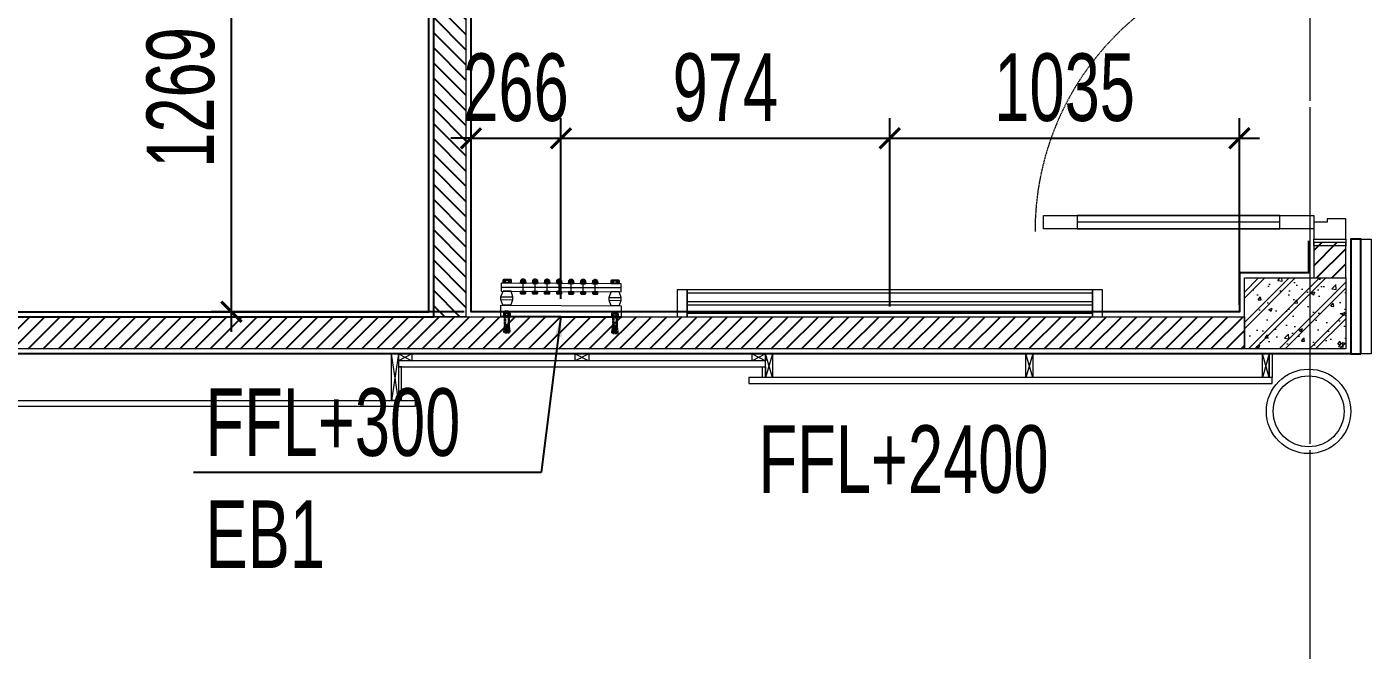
# Model space of a CAD drawing. Header units: millimetres. Extents: x -343543 to 400519, y -115663 to 104219.
# Drawn here: x -318563 to -314583, y 6308 to 8153 of the extents above; entities that cross this region are included whole.
import ezdxf
from ezdxf.xclip import XClip

# ---------------------------------------------------------------- set-up
doc = ezdxf.new("R2010")
doc.units = ezdxf.units.MM
doc.header["$XCLIPFRAME"] = 0
for name, pattern in [('CENTER', [50.8, 31.75, -6.35, 6.35, -6.35]), ('HIDDEN', [0.375, 0.25, -0.125]), ('XREF MAT BANG TUONG XAY$0$01.Xref _MB T1$0$HIDDEN', [9.525, 6.35, -3.175]), ('XREF MAT BANG TUONG XAY$0$CENTER', [50.8, 31.75, -6.35, 6.35, -6.35])]:
    doc.linetypes.add(name, pattern=pattern)
doc.layers.get('0').update_dxf_attribs({"color": 231, "lineweight": 0})
doc.layers.get('DefPoints').update_dxf_attribs({"color": 191})
for name, color, linetype, lineweight in [('A-SYMBOLS', 10, 'Continuous', 13), ('RSA -DIM', 231, 'Continuous', 0), ('SME-E-POW-DIM', 135, 'Continuous', 18), ('SME-E-POW-NOTE', 134, 'Continuous', 18), ('XREF MAT BANG TUONG XAY$0$$0$A-WALL-INT', 8, 'Continuous', 9), ('XREF MAT BANG TUONG XAY$0$01.Xref _MB T1$0$A-DOOR', 8, 'Continuous', 9), ('XREF MAT BANG TUONG XAY$0$01.Xref _MB T1$0$A-FNSH', 8, 'Continuous', 9), ('XREF MAT BANG TUONG XAY$0$01.Xref _MB T1$0$A-HIDD-LO', 8, 'XREF MAT BANG TUONG XAY$0$01.Xref _MB T1$0$HIDDEN', 9), ('XREF MAT BANG TUONG XAY$0$01.Xref _MB T1$0$A-WALL-INT', 8, 'Continuous', 9), ('XREF MAT BANG TUONG XAY$0$A-FINE', 8, 'Continuous', 25), ('XREF MAT BANG TUONG XAY$0$A-GRID', 8, 'XREF MAT BANG TUONG XAY$0$CENTER', 15), ('XREF MAT BANG TUONG XAY$0$A-WALL-INT', 8, 'Continuous', 9), ('XREF MAT BANG TUONG XAY$0$xref_IKIGAI_Cot$0$A-FNSH', 8, 'Continuous', 9), ('XREF MAT BANG TUONG XAY$0$xref_IKIGAI_Cot$0$A-PATT', 8, 'Continuous', 5)]:
    doc.layers.add(name, color=color, linetype=linetype, lineweight=lineweight)
for name, color, linetype in [('Detail_Earth_Bonding', 120, 'Continuous'), ('XREF MAT BANG TUONG XAY$0$A-FNSH', 8, 'Continuous'), ('XREF MAT BANG TUONG XAY$0$A-FURN', 8, 'Continuous'), ('XREF MAT BANG TUONG XAY$0$A-PATT', 8, 'Continuous')]:
    doc.layers.add(name, color=color, linetype=linetype)
doc.layers.add('fix lightting yellow', color=2, linetype='Continuous', lineweight=5, true_color=0xffff00)
doc.styles.add('SM-DIMTEXT', font='SME.shx', dxfattribs={"width": 0.7})
doc.styles.add('SME-TEXT', font='sme.shx', dxfattribs={"width": 0.7})
doc.dimstyles.new('SDIM-100', dxfattribs={"dimscale": 100, "dimtxt": 2, "dimasz": 0.6, "dimexe": 0.6, "dimexo": 0.2, "dimgap": 0.5, "dimtad": 1, "dimdec": 0, "dimzin": 12, "dimtxsty": 'SM-DIMTEXT', "dimblk": 'ARCHTICK', "dimblk1": 'ARCHTICK', "dimblk2": 'ARCHTICK', "dimcen": 0.12, "dimdle": 0.6, "dimclrd": 7, "dimclre": 8, "dimadec": 0, "dimazin": 3, "dimtfac": 2, "dimtix": 1, "dimtmove": 1, "dimatfit": 3, "dimfxl": 1, "dimtzin": 0, "dimarcsym": 1})

# ---------------------------------------------------------------- blocks, each defined once
blk = doc.blocks.new('XREF MAT BANG TUONG XAY$0$00.xref_IKIGAI_Truc')
at = {"layer": 'XREF MAT BANG TUONG XAY$0$A-GRID', "color": 8, "ltscale": 20}
blk.add_lwpolyline([(23800, -3895), (23800, 22924.4)], dxfattribs=at)
blk = doc.blocks.new('*U165')
at = {"color": 8}
blk.add_line((70, 100), (70, 700), dxfattribs=at)
for points in [[(50, 0), (50, 800), (90, 800), (90, 0)], [(50, 100), (90, 100), (90, 700), (50, 700)], [(20, -95), (80, -95), (80, -40), (70, -40), (70, 0), (20, 0)], [(920, -95), (860, -95), (860, -40), (870, -40), (870, 0), (920, 0)]]:
    blk.add_lwpolyline(points, close=True, dxfattribs=at)
at = {"layer": 'XREF MAT BANG TUONG XAY$0$01.Xref _MB T1$0$A-FNSH', "color": 8}
for points in [[(20, -95), (0, -95), (0, 0), (20, 0)], [(920, -95), (940, -95), (940, 0), (920, 0)]]:
    blk.add_lwpolyline(points, close=True, dxfattribs=at)
at = {"layer": 'XREF MAT BANG TUONG XAY$0$01.Xref _MB T1$0$A-HIDD-LO', "color": 8, "ltscale": 0.3}
blk.add_arc((42.5, 0), 825, 360, 90, dxfattribs=at)
blk = doc.blocks.new('XREF MAT BANG TUONG XAY$0$nngfbv')
at = {"layer": 'XREF MAT BANG TUONG XAY$0$01.Xref _MB T1$0$A-WALL-INT', "color": 8}
blk.add_lwpolyline([(20, -10), (20, 10), (-20, 10), (-20, -10)], close=True, dxfattribs=at)
for points in [[(-20, 10), (20, -10)], [(20, 10), (-20, -10)]]:
    blk.add_lwpolyline(points, dxfattribs=at)
blk = doc.blocks.new('XREF MAT BANG TUONG XAY$0$xref_IKIGAI_Cot')
at = {"layer": 'XREF MAT BANG TUONG XAY$0$xref_IKIGAI_Cot$0$A-PATT'}
h = blk.add_hatch(dxfattribs=at)
h.set_pattern_fill('BT-01', color=8, scale=15, pattern_type=2)
h.set_pattern_definition([(50, (80, -10), (107.58903, -9.41282), [11.25, -123.75]), (355, (80, -10), (-20.8127, 112.8288), [9, -99]), (100.4514, (88.97, -10.78), (86.7764, 103.41593), [9.56103, -105.1713]), (46.1842, (80, 20), (160.08616, -24.82785), [16.875, -185.625]), (96.6356, (93.34, 17.93), (140.1994, 146.1177), [14.3415, -157.757]), (351.1842, (80, 20), (140.1993, 146.1178), [13.5, -148.5]), (21, (95, 12.5), (89.53606, -60.39283), [11.25, -123.75]), (326, (95, 12.5), (36.4973, 108.7725), [9, -99]), (71.4514, (102.46, 7.47), (126.0334, 48.37957), [9.56103, -105.1713]), (37.5, (80, -10), (1.82398, 49.93408), [0, -97.8, 0, -100.5, 0, -99.375]), (7.5, (80, -10), (39.46043, 59.16176), [0, -57.3, 0, -95.55, 0, -37.875]), (327.5, (46.55, -10), (80.073365, -3.38323), [0, -37.5, 0, -117, 0, -155.25]), (317.5, (31.55, -10), (87.47793, 15.01575), [0, -48.75, 0, -77.7, 0, -110.25]), (45, (80, -10), (-45.07806, 45.07806), []), (45, (80, 8.375), (-45.07806, 45.07806), [])])
h.paths.add_polyline_path([(23905, 7200), (23605, 7200), (23605, 7410), (23905, 7410)])
at = {"layer": 'XREF MAT BANG TUONG XAY$0$A-GRID', "color": 8, "ltscale": 20}
blk.add_lwpolyline([(23800, -3895), (23800, 22924.4)], dxfattribs=at)
at = {"layer": 'XREF MAT BANG TUONG XAY$0$xref_IKIGAI_Cot$0$A-FNSH', "color": 8}
blk.add_lwpolyline([(23905, 7200), (23605, 7200), (23605, 7410), (23905, 7410)], close=True, dxfattribs=at)
blk = doc.blocks.new('*U240')
at = {"layer": 'XREF MAT BANG TUONG XAY$0$A-PATT'}
h = blk.add_hatch(dxfattribs=at)
h.set_pattern_fill('ANSI31', color=8, scale=10)
h.set_pattern_definition([(45, (37661.79, -11178.564), (-22.45064, 22.45064), [])])
h.paths.add_polyline_path([(-38.7, 47.5), (2176.3, 47.5), (2176.3, -47.5), (-38.7, -47.5)])
at = {"layer": 'XREF MAT BANG TUONG XAY$0$A-WALL-INT', "color": 8}
blk.add_lwpolyline([(-38.7, 47.5), (2176.3, 47.5), (2176.3, -47.5), (-38.7, -47.5)], close=True, dxfattribs=at)
blk = doc.blocks.new('*U241')
at = {"layer": 'XREF MAT BANG TUONG XAY$0$A-PATT'}
h = blk.add_hatch(dxfattribs=at)
h.set_pattern_fill('ANSI31', color=8, scale=10)
h.set_pattern_definition([(45, (42656.79, -11178.564), (-22.45064, 22.45064), [])])
h.paths.add_polyline_path([(-38.7, 47.5), (7171.3, 47.5), (7171.3, -47.5), (-38.7, -47.5)])
at = {"layer": 'XREF MAT BANG TUONG XAY$0$A-WALL-INT', "color": 8}
blk.add_lwpolyline([(-38.7, 47.5), (7171.3, 47.5), (7171.3, -47.5), (-38.7, -47.5)], close=True, dxfattribs=at)
blk = doc.blocks.new('*U238')
at = {"layer": 'XREF MAT BANG TUONG XAY$0$A-PATT'}
h = blk.add_hatch(dxfattribs=at)
h.set_pattern_fill('ANSI31', color=8, scale=10)
h.set_pattern_definition([(45, (35551.79, -11178.564), (-22.45064, 22.45064), [])])
h.paths.add_polyline_path([(-38.7, 47.5), (66.3, 47.5), (66.3, -47.5), (-38.7, -47.5)])
at = {"layer": 'XREF MAT BANG TUONG XAY$0$A-WALL-INT', "color": 8}
blk.add_lwpolyline([(-38.7, 47.5), (66.3, 47.5), (66.3, -47.5), (-38.7, -47.5)], close=True, dxfattribs=at)
blk = doc.blocks.new('01.Xref _MB T1')
at = {"layer": 'XREF MAT BANG TUONG XAY$0$$0$A-WALL-INT', "color": 8}
blk.add_lwpolyline([(23979.99941, 7184.99043), (23949.99941, 7184.99043), (23949.98868, 7525.001), (23979.98868, 7525.001)], close=True, dxfattribs=at)
at = {"layer": 'XREF MAT BANG TUONG XAY$0$01.Xref _MB T1$0$A-WALL-INT', "color": 8}
for points in [[(21079.99568, 7184.99669), (21099.99568, 7184.99669), (21099.99581, 7046.99999), (21079.99581, 7046.99999)], [(22187.17451, 7164.99794), (21099.99571, 7164.99794), (21099.99571, 7146.99794), (22187.17451, 7146.99794)], [(22187.17449, 7184.99971), (22207.17449, 7184.99971), (22207.17452, 7114.99999), (22187.17452, 7114.99999)], [(22958.17449, 7184.99971), (22978.17449, 7184.99971), (22978.17452, 7114.99999), (22958.17452, 7114.99999)], [(23658.17449, 7184.99971), (23678.17449, 7184.99971), (23678.17452, 7114.99999), (23658.17452, 7114.99999)], [(23687.17452, 7114.99999), (23678.17449, 7114.99999), (23678.17449, 7184.99972), (23687.17452, 7184.99972)], [(21108.99581, 7146.99794), (21099.99581, 7146.99794), (21099.99581, 7046.99999), (21108.99581, 7046.99999)], [(22187.17451, 7114.99999), (22178.17451, 7114.99999), (22178.17451, 7146.99794), (22187.17451, 7146.99794)], [(23687.17452, 7114.99999), (22137.17452, 7114.99999), (22137.17452, 7096.99999), (23687.17452, 7096.99999)], [(18849.99596, 7046.99999), (21149.99596, 7046.99999), (21149.99596, 7028.99999), (18849.99596, 7028.99999)]]:
    blk.add_lwpolyline(points, close=True, dxfattribs=at)
for points in [[(21099.99581, 7046.99999), (21079.99568, 7184.99669)], [(21099.99568, 7184.99669), (21079.99581, 7046.99999)], [(22207.17452, 7114.99999), (22187.17449, 7184.99971)], [(22207.17449, 7184.99971), (22187.17452, 7114.99999)], [(22978.17452, 7114.99999), (22958.17449, 7184.99971)], [(22978.17449, 7184.99971), (22958.17452, 7114.99999)], [(23678.17452, 7114.99999), (23658.17449, 7184.99971)], [(23678.17449, 7184.99971), (23658.17452, 7114.99999)]]:
    blk.add_lwpolyline(points, dxfattribs=at)
for radius in [125, 105]:
    blk.add_circle((23794.99202, 7015), radius, dxfattribs=at)
at = {"layer": 'XREF MAT BANG TUONG XAY$0$A-FINE', "color": 8}
blk.add_lwpolyline([(21205.00011, 9510), (16189.99073, 9510), (16189.99073, 7295), (21205.00011, 7295)], close=True, dxfattribs=at)
at = {"layer": 'XREF MAT BANG TUONG XAY$0$A-FNSH', "color": 8}
for points in [[(23919.99202, 7525.001), (23919.99202, 7184.99069), (16079.9994, 7185.00001), (16079.9994, 7530.00096), (16204.99073, 7530.00096), (16204.99073, 7424.99999), (16409.99073, 7424.99999), (16409.99073, 7310), (21190.00011, 7310), (21190.00011, 9495), (16204.99072, 9495), (16204.99072, 8430.00096)], [(23794.99214, 7520.0009), (23794.99214, 7424.99999), (23589.99214, 7424.99999), (23589.99214, 7310), (21315.00011, 7310), (21315.00011, 9494.99998), (23794.98288, 9494.99704), (23794.98288, 8430.00092)]]:
    blk.add_lwpolyline(points, dxfattribs=at)
at = {"layer": 'XREF MAT BANG TUONG XAY$0$A-FURN', "color": 8}
blk.add_lwpolyline([(23949.99358, 7184.99069), (23949.99202, 7525.001), (23919.99202, 7525.001), (23919.99358, 7184.99069)], close=True, dxfattribs=at)
at = {"color": 8}
blk.add_blockref('XREF MAT BANG TUONG XAY$0$00.xref_IKIGAI_Truc', (0.00011, 0), dxfattribs=at)
ref = blk.add_blockref('XREF MAT BANG TUONG XAY$0$xref_IKIGAI_Cot', (-0.00927, -0.00001), dxfattribs=at)
XClip(ref).set_block_clipping_path([(-1610.3425959283, -2225.6693134198), (41829.1295208634, 21555.8819575264)])
at = {"layer": 'XREF MAT BANG TUONG XAY$0$01.Xref _MB T1$0$A-DOOR', "color": 8, "extrusion": (-1.42352e-14, 2.81943e-13, -1), "xscale": -1, "zscale": -1, "rotation": 269.9999623331528}
blk.add_blockref('*U165', (-23809.99215, 7505.00094, 0), dxfattribs=at)
at = {"layer": 'XREF MAT BANG TUONG XAY$0$01.Xref _MB T1$0$A-WALL-INT', "color": 8, "xscale": -1}
for p in [(21119.99571, 7174.99968), (21643.58511, 7174.99794), (22167.17451, 7174.99968)]:
    blk.add_blockref('XREF MAT BANG TUONG XAY$0$nngfbv', p, dxfattribs=at)
at = {"layer": 'XREF MAT BANG TUONG XAY$0$A-FURN', "color": 8, "rotation": 270}
blk.add_blockref('*U240', (21252.50011, 9471.30169), dxfattribs=at)
at = {"layer": 'XREF MAT BANG TUONG XAY$0$A-FURN', "color": 8, "xscale": -1, "rotation": 270}
blk.add_blockref('*U238', (23857.50019, 7448.6983), dxfattribs=at)
at = {"layer": 'XREF MAT BANG TUONG XAY$0$A-FURN', "color": 8}
blk.add_blockref('*U241', (16433.68904, 7247.5), dxfattribs=at)
blk = doc.blocks.new('EB1')
at = {"color": 7, "linetype": 'HIDDEN', "ltscale": 0.1}
blk.add_lwpolyline([(0.95, 4.4, -0.065545), (0.75, 4.74, 0.301562), (0.73, 4.76), (0.3, 4.76), (-0.3, 4.76), (-0.73, 4.76, 0.301562), (-0.75, 4.74, -0.065545), (-0.95, 4.4), (-0.71, 2.62), (-0.71, 0), (0.71, 0), (0.71, 2.62)], format="xyb", close=True, dxfattribs=at)
for points in [[(-0.95, 4.4), (-0.26, 4.4)], [(-0.91, 4.46), (-0.26, 4.46)], [(0.26, 4.46), (0.91, 4.46)], [(0.26, 4.4), (0.95, 4.4)]]:
    blk.add_lwpolyline(points, dxfattribs=at)
at = {"color": 8, "linetype": 'HIDDEN', "ltscale": 0.1}
for points in [[(-0.36, 4.76), (-0.57, 2.62), (-0.48, 2.62)], [(0.3, 4.76), (0.06, 2.62), (-0.06, 2.62), (-0.3, 4.76)], [(0.48, 2.62), (0.57, 2.62), (0.36, 4.76)], [(-0.6, 2.5), (-0.48, 2.62), (0.48, 2.62), (0.6, 2.5)], [(-0.6, 2.5), (0.6, 2.5)], [(-0.6, 0), (-0.6, 2.5)], [(-0.5, 0), (-0.5, 2.5)], [(0.5, 0), (0.5, 2.5)], [(0.6, 0), (0.6, 2.5)]]:
    blk.add_lwpolyline(points, dxfattribs=at)
for points in [[(-0.6, 2.5), (-0.6, 2.59, -0.414214), (-0.57, 2.62), (-0.48, 2.62)], [(0.48, 2.62), (0.57, 2.62, -0.414214), (0.6, 2.59), (0.6, 2.5)]]:
    blk.add_lwpolyline(points, format="xyb", dxfattribs=at)
blk = doc.blocks.new('$daioc1')
at = {"color": 8, "linetype": 'ByBlock'}
blk.add_lwpolyline([(1, 0.73), (0.87, 0.8), (-0.87, 0.8), (-1, 0.73), (-1, 0.07), (-0.87, 0), (0.87, 0), (1, 0.07)], close=True, dxfattribs=at)
for points in [[(-1, 0.73, -0.2948), (-0.5, 0.73, -0.1474), (0.5, 0.73, -0.2948), (1, 0.73, -0.2948)], [(-1, 0.07, 0.2948), (-0.5, 0.07, 0.1474), (0.5, 0.07, 0.2948), (1, 0.07, 0.2948)]]:
    blk.add_lwpolyline(points, format="xyb", dxfattribs=at)
for points in [[(-0.5, 0.07), (-0.5, 0.73)], [(0.5, 0.07), (0.5, 0.73)]]:
    blk.add_lwpolyline(points, dxfattribs=at)
blk = doc.blocks.new('*U466')
at = {"color": 8, "linetype": 'ByBlock', "lineweight": 0}
for p, q in [((1.38, 0.4), (2.07, 0.4)), ((1.97, 0.5), (1.97, -0.5)), ((2.07, -0.4), (1.38, -0.4))]:
    blk.add_line(p, q, dxfattribs=at)
at = {"color": 7, "linetype": 'ByBlock', "lineweight": 0}
blk.add_lwpolyline([(0.38, 1.1), (0.58, 1.1), (0.58, -1.1), (0.38, -1.1)], close=True, dxfattribs=at)
blk.add_lwpolyline([(1.38, 0.5), (1.97, 0.5), (2.07, 0.4), (2.07, -0.4), (1.97, -0.5), (1.38, -0.5)], dxfattribs=at)
for name, p, rotation in [('EB1', (0, 0), 90), ('$daioc1', (0.58, 0), 270)]:
    blk.add_blockref(name, p, dxfattribs=dict(at, rotation=rotation))
blk = doc.blocks.new('$bulon1')
at = {"color": 7, "linetype": 'ByBlock'}
blk.add_lwpolyline([(1, 0), (1, 0.63), (0.87, 0.7), (-0.87, 0.7), (-1, 0.63), (-1, 0)], close=True, dxfattribs=at)
at = {"color": 8, "linetype": 'ByBlock'}
blk.add_lwpolyline([(-1, 0.63, -0.2948), (-0.5, 0.63, -0.1474), (0.5, 0.63, -0.2948), (1, 0.63, -0.2948)], format="xyb", dxfattribs=at)
for points in [[(-0.5, 0), (-0.5, 0.63)], [(0.5, 0), (0.5, 0.63)]]:
    blk.add_lwpolyline(points, dxfattribs=at)
blk = doc.blocks.new('#CachDien')
at = {"color": 0, "linetype": 'ByBlock', "lineweight": 0}
for p, q in [((0, 10), (0, -10)), ((14, -15), (14, 15)), ((21, -15), (21, 15)), ((35, 10), (35, -10))]:
    blk.add_line(p, q, dxfattribs=at)
for points in [[(35, 10), (21, 15), (14, 15), (0, 10)], [(35, -10), (21, -15), (14, -15), (0, -10)]]:
    blk.add_lwpolyline(points, dxfattribs=at)
blk = doc.blocks.new('*U465')
at = {"color": 8, "linetype": 'CENTER', "lineweight": 0}
blk.add_line((-1.1, 0), (5.37, 0), dxfattribs=at)
at = {"color": 8, "lineweight": 0}
for p, q in [((4.62, 0.4), (5.17, 0.4)), ((5.07, 0.5), (5.07, -0.5)), ((5.17, -0.4), (4.62, -0.4))]:
    blk.add_line(p, q, dxfattribs=at)
at = {"color": 7, "lineweight": 0}
for points in [[(-0.15, 1.1), (0, 1.1), (0, -1.1), (-0.15, -1.1)], [(3.67, 1.1), (3.82, 1.1), (3.82, -1.1), (3.67, -1.1)]]:
    blk.add_lwpolyline(points, close=True, dxfattribs=at)
blk.add_lwpolyline([(4.62, 0.5), (5.07, 0.5), (5.17, 0.4), (5.17, -0.4), (5.07, -0.5), (4.62, -0.5)], dxfattribs=at)
for name, p, rotation in [('$bulon1', (-0.15, 0), 90), ('$daioc1', (3.82, 0), 270)]:
    blk.add_blockref(name, p, dxfattribs=dict(at, rotation=rotation))
blk = doc.blocks.new('2013022810034956')
at = {"lineweight": 0}
blk.add_lwpolyline([(-60, -220), (60, -220), (60, -200), (-60, -200)], close=True, dxfattribs=at)
at = {"lineweight": 0, "xscale": 60, "yscale": 60, "zscale": 60, "rotation": 270}
blk.add_blockref('*U465', (0, 0), dxfattribs=at)
blk = doc.blocks.new('SU')
at = {"layer": 'Detail_Earth_Bonding', "lineweight": 0}
blk.add_line((169304, 16315, 19674), (176419, 16315, 19674), dxfattribs=at)
at = {"layer": 'Detail_Earth_Bonding', "lineweight": 0, "elevation": 19674}
blk.add_lwpolyline([(169304, 16387), (176419, 16387), (176419, 15675), (169304, 15675)], close=True, dxfattribs=at)
at = {"layer": 'Detail_Earth_Bonding', "color": 2, "lineweight": 0, "elevation": 19674}
for points in [[(176419, 14845), (169304, 14845), (169304, 14608), (176419, 14608)], [(176419, 14608), (169304, 14608), (169304, 14371), (176419, 14371)], [(169921, 14371), (169921, 14335), (169399, 14335), (169399, 14371)], [(176325, 14371), (176325, 14335), (175803, 14335), (175803, 14371)]]:
    blk.add_lwpolyline(points, close=True, dxfattribs=at)
at = {"layer": 'Detail_Earth_Bonding', "lineweight": 0, "xscale": 189.7353097277996, "yscale": 189.7353097277996, "zscale": 189.7353097277996, "rotation": 270}
for p in [(169660, 16387, 19674), (176064, 16387, 19674)]:
    blk.add_blockref('*U466', p, dxfattribs=at)
at = {"layer": 'Detail_Earth_Bonding', "color": 6, "lineweight": 0, "xscale": 23.71691371587679, "yscale": 23.71691371587679, "zscale": 23.71691371587679, "rotation": 90}
for p in [(169660, 14845, 19674), (176064, 14845, 19674)]:
    blk.add_blockref('#CachDien', p, dxfattribs=at)
at = {"layer": 'Detail_Earth_Bonding', "color": 2, "lineweight": 0, "xscale": 237.1691371597503, "yscale": 237.1691371597503, "zscale": 237.1691371597503, "rotation": 180}
for p in [(169660, 14335, 19674), (176064, 14335, 19674)]:
    blk.add_blockref('$bulon1', p, dxfattribs=at)
at = {"layer": 'Detail_Earth_Bonding', "color": 2, "ltscale": 0.25, "xscale": 2.371691371806247, "yscale": 2.371691371806247, "zscale": 2.371691371806247}
for p in [(170846, 14845, 19674), (171557, 14845, 19674), (172269, 14845, 19674), (172980, 14845, 19674), (173692, 14845, 19674), (174403, 14845, 19674), (175115, 14845, 19674)]:
    blk.add_blockref('2013022810034956', p, dxfattribs=at)
blk = doc.blocks.new('Led T8')
for points in [[(-630, -80), (-600, -80), (-600, 0), (-630, 0)], [(-600, -80), (600, -80), (600, 0), (-600, 0)], [(599.9, -80), (629.9, -80), (629.9, 0), (599.9, 0)], [(600, -35), (600, -10), (-600, -10), (-600, -35)], [(600, -45), (600, -70), (-600, -70), (-600, -45)]]:
    blk.add_lwpolyline(points, close=True)
blk = doc.blocks.new('_ArchTick')
at = {"color": 0, "linetype": 'ByBlock', "const_width": 0.15}
blk.add_lwpolyline([(-0.5, -0.5), (0.5, 0.5)], dxfattribs=at)
blk = doc.blocks.new('*D553')
at = {"layer": 'DefPoints', "color": 0, "linetype": 'Continuous', "ltscale": 1000, "transparency": 16777216}
for p in [(-317957.7, 8578.5), (-317263.5, 8578.5), (-317248.5, 7310)]:
    blk.add_point(p, dxfattribs=at)
at = {"layer": 'RSA -DIM', "color": 7, "linetype": 'Continuous', "lineweight": -2, "ltscale": 1000, "transparency": 16777216}
blk.add_line((-317957.7, 7250), (-317957.7, 8638.5), dxfattribs=at)
at = {"layer": 'RSA -DIM', "color": 8, "linetype": 'Continuous', "lineweight": -2, "ltscale": 1000, "transparency": 16777216}
for p, q in [((-317283.5, 8578.5), (-318017.7, 8578.5)), ((-317268.5, 7310), (-318017.7, 7310))]:
    blk.add_line(p, q, dxfattribs=at)
at = {"layer": 'RSA -DIM', "color": 7, "linetype": 'Continuous', "lineweight": -2, "ltscale": 1000, "transparency": 16777216, "xscale": 60, "yscale": 60, "zscale": 60}
for p, rotation in [((-317957.7, 8578.5), 90), ((-317957.7, 7310), 270)]:
    blk.add_blockref('_ArchTick', p, dxfattribs=dict(at, rotation=rotation))
at = {"layer": 'RSA -DIM', "color": 0, "linetype": 'Continuous', "ltscale": 1000, "transparency": 16777216, "insert": (-318107.7, 7944.3), "char_height": 200, "attachment_point": 5, "rotation": 90, "style": 'SM-DIMTEXT'}
blk.add_mtext('1269', dxfattribs=at)
blk = doc.blocks.new('*D559')
at = {"layer": 'DefPoints', "color": 0, "linetype": 'Continuous', "ltscale": 1000, "transparency": 16777216}
for p in [(-316982.1, 7823.3), (-316982.1, 7328.1), (-317248.5, 7310)]:
    blk.add_point(p, dxfattribs=at)
at = {"layer": 'RSA -DIM', "color": 8, "linetype": 'Continuous', "lineweight": -2, "ltscale": 1000, "transparency": 16777216}
for p, q in [((-317248.5, 7330), (-317248.5, 7883.3)), ((-316982.1, 7348.1), (-316982.1, 7883.3))]:
    blk.add_line(p, q, dxfattribs=at)
at = {"layer": 'RSA -DIM', "color": 7, "linetype": 'Continuous', "lineweight": -2, "ltscale": 1000, "transparency": 16777216}
for p, q in [((-317248.5, 7823.3), (-317308.5, 7823.3)), ((-317248.5, 7823.3), (-316982.1, 7823.3)), ((-316982.1, 7823.3), (-316922.1, 7823.3))]:
    blk.add_line(p, q, dxfattribs=at)
at = {"layer": 'RSA -DIM', "color": 7, "linetype": 'Continuous', "lineweight": -2, "ltscale": 1000, "transparency": 16777216, "xscale": 60, "yscale": 60, "zscale": 60}
blk.add_blockref('_ArchTick', (-317248.5, 7823.3), dxfattribs=at)
at = {"layer": 'RSA -DIM', "color": 7, "linetype": 'Continuous', "lineweight": -2, "ltscale": 1000, "transparency": 16777216, "xscale": 60, "yscale": 60, "zscale": 60, "rotation": 180}
blk.add_blockref('_ArchTick', (-316982.1, 7823.3), dxfattribs=at)
at = {"layer": 'RSA -DIM', "color": 0, "linetype": 'Continuous', "ltscale": 1000, "transparency": 16777216, "insert": (-317115.3, 7973.3), "char_height": 200, "attachment_point": 5, "style": 'SM-DIMTEXT'}
blk.add_mtext('266', dxfattribs=at)
blk = doc.blocks.new('*D560')
at = {"layer": 'DefPoints', "color": 0, "linetype": 'Continuous', "ltscale": 1000, "transparency": 16777216}
for p in [(-316008.5, 7823.3), (-316982.1, 7328.1), (-316008.5, 7305)]:
    blk.add_point(p, dxfattribs=at)
at = {"layer": 'RSA -DIM', "color": 8, "linetype": 'Continuous', "lineweight": -2, "ltscale": 1000, "transparency": 16777216}
for p, q in [((-316982.1, 7348.1), (-316982.1, 7883.3)), ((-316008.5, 7325), (-316008.5, 7883.3))]:
    blk.add_line(p, q, dxfattribs=at)
at = {"layer": 'RSA -DIM', "color": 7, "linetype": 'Continuous', "lineweight": -2, "ltscale": 1000, "transparency": 16777216}
blk.add_line((-317042.1, 7823.3), (-315948.5, 7823.3), dxfattribs=at)
at = {"layer": 'RSA -DIM', "color": 7, "linetype": 'Continuous', "lineweight": -2, "ltscale": 1000, "transparency": 16777216, "xscale": 60, "yscale": 60, "zscale": 60, "rotation": 180}
blk.add_blockref('_ArchTick', (-316982.1, 7823.3), dxfattribs=at)
at = {"layer": 'RSA -DIM', "color": 7, "linetype": 'Continuous', "lineweight": -2, "ltscale": 1000, "transparency": 16777216, "xscale": 60, "yscale": 60, "zscale": 60}
blk.add_blockref('_ArchTick', (-316008.5, 7823.3), dxfattribs=at)
at = {"layer": 'RSA -DIM', "color": 0, "linetype": 'Continuous', "ltscale": 1000, "transparency": 16777216, "insert": (-316495.3, 7973.3), "char_height": 200, "attachment_point": 5, "style": 'SM-DIMTEXT'}
blk.add_mtext('974', dxfattribs=at)
blk = doc.blocks.new('*D561')
at = {"layer": 'DefPoints', "color": 0, "linetype": 'Continuous', "ltscale": 1000, "transparency": 16777216}
for p in [(-314973.5, 7823.3), (-316008.5, 7305), (-314973.5, 7310)]:
    blk.add_point(p, dxfattribs=at)
at = {"layer": 'RSA -DIM', "color": 8, "linetype": 'Continuous', "lineweight": -2, "ltscale": 1000, "transparency": 16777216}
for p, q in [((-316008.5, 7325), (-316008.5, 7883.3)), ((-314973.5, 7330), (-314973.5, 7883.3))]:
    blk.add_line(p, q, dxfattribs=at)
at = {"layer": 'RSA -DIM', "color": 7, "linetype": 'Continuous', "lineweight": -2, "ltscale": 1000, "transparency": 16777216}
blk.add_line((-316068.5, 7823.3), (-314913.5, 7823.3), dxfattribs=at)
at = {"layer": 'RSA -DIM', "color": 7, "linetype": 'Continuous', "lineweight": -2, "ltscale": 1000, "transparency": 16777216, "xscale": 60, "yscale": 60, "zscale": 60, "rotation": 180}
blk.add_blockref('_ArchTick', (-316008.5, 7823.3), dxfattribs=at)
at = {"layer": 'RSA -DIM', "color": 7, "linetype": 'Continuous', "lineweight": -2, "ltscale": 1000, "transparency": 16777216, "xscale": 60, "yscale": 60, "zscale": 60}
blk.add_blockref('_ArchTick', (-314973.5, 7823.3), dxfattribs=at)
at = {"layer": 'RSA -DIM', "color": 0, "linetype": 'Continuous', "ltscale": 1000, "transparency": 16777216, "insert": (-315491, 7973.3), "char_height": 200, "attachment_point": 5, "style": 'SM-DIMTEXT'}
blk.add_mtext('1035', dxfattribs=at)

msp = doc.modelspace()

# ---------------------------------------------------------------- block references
at = {"layer": 'A-SYMBOLS'}
msp.add_blockref('01.Xref _MB T1', (-338563.5, 0), dxfattribs=at)

# ---------------------------------------------------------------- next in the draw order: block references
at = {"xscale": 0.05000000000000002, "yscale": 0.05000000000000002, "zscale": 0.05000000000000002, "rotation": 179.655292625829}
msp.add_blockref('SU', (-308334.4, 8059.8, -983.7), dxfattribs=at)
at = {"layer": 'fix lightting yellow', "color": 2, "true_color": 0xffff00}
msp.add_blockref('Led T8', (-316008.5, 7375), dxfattribs=at)

# ---------------------------------------------------------------- next in the draw order: texts
at = {"layer": 'SME-E-POW-NOTE', "style": 'SME-TEXT', "width": 0.7}
for s, p in [('FFL+300', (-318034.7, 6883.1)), ('FFL+2400', (-316397, 6773.7)), ('EB1', (-318034.7, 6551.2))]:
    msp.add_text(s, height=200, dxfattribs=at).set_placement(p)

# ---------------------------------------------------------------- next in the draw order: dimensions: what is measured, and where the dimension line sits
at = {"layer": 'RSA -DIM', "color": 1, "linetype": 'Continuous', "ltscale": 1000}
dim = msp.add_linear_dim(base=(-317957.6743, 8578.5022), p1=(-317248.4782, 7310), p2=(-317263.4689, 8578.5022), angle=90, dimstyle='SDIM-100', dxfattribs=at)
dim.commit()
dim.dimension.update_dxf_attribs({"geometry": '*D553', "text_midpoint": (-318107.6743, 7944.2511)})
for base, p1, p2, picture, middle in [((-316982.1, 7823.3), (-317248.5, 7310), (-316982.1, 7328.1), '*D559', (-317115.3, 7973.3)), ((-316008.5, 7823.3), (-316982.1, 7328.1), (-316008.5, 7305), '*D560', (-316495.3, 7973.3)), ((-314973.5, 7823.3), (-316008.5, 7305), (-314973.5, 7310), '*D561', (-315491, 7973.3))]:
    dim = msp.add_linear_dim(base=base, p1=p1, p2=p2, dimstyle='SDIM-100', dxfattribs=at)
    dim.commit()
    dim.dimension.update_dxf_attribs({"geometry": picture, "text_midpoint": middle})

# ---------------------------------------------------------------- next in the draw order: leaders
at = {"layer": 'SME-E-POW-DIM', "color": 1, "linetype": 'Continuous', "ltscale": 1000}
msp.add_leader([(-316982.3, 7296.1), (-317041.1, 6833.7), (-318069.9, 6833.7)], dimstyle='SDIM-100', override={"dimgap": 0.5, "dimtad": 0}, dxfattribs=at)

doc.saveas('drawing.dxf')
